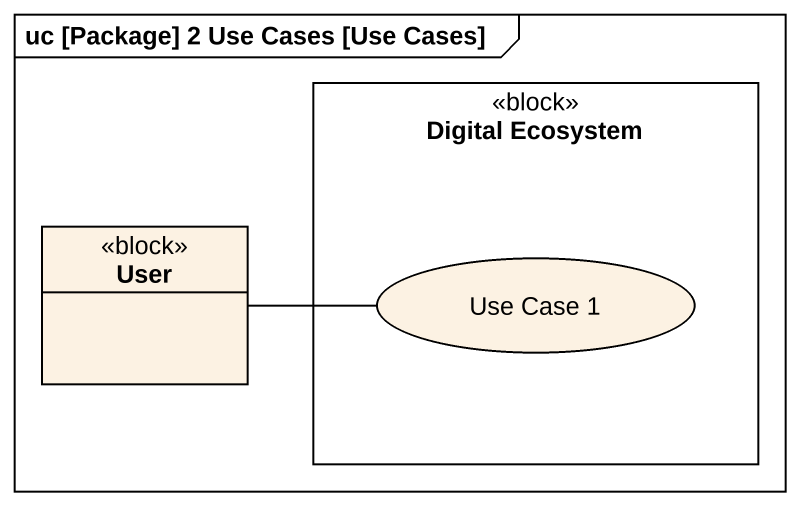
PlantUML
@startuml
mainframe uc [Package] 2 Use Cases [Use Cases]
allowmixing
hide circle
hide empty members
rectangle "Digital Ecosystem" as Digital_Ecosystem <<block>> {
  usecase "Use Case 1" as Use_Case_1
}
class User <<block>>
User -right- Use_Case_1
@enduml
